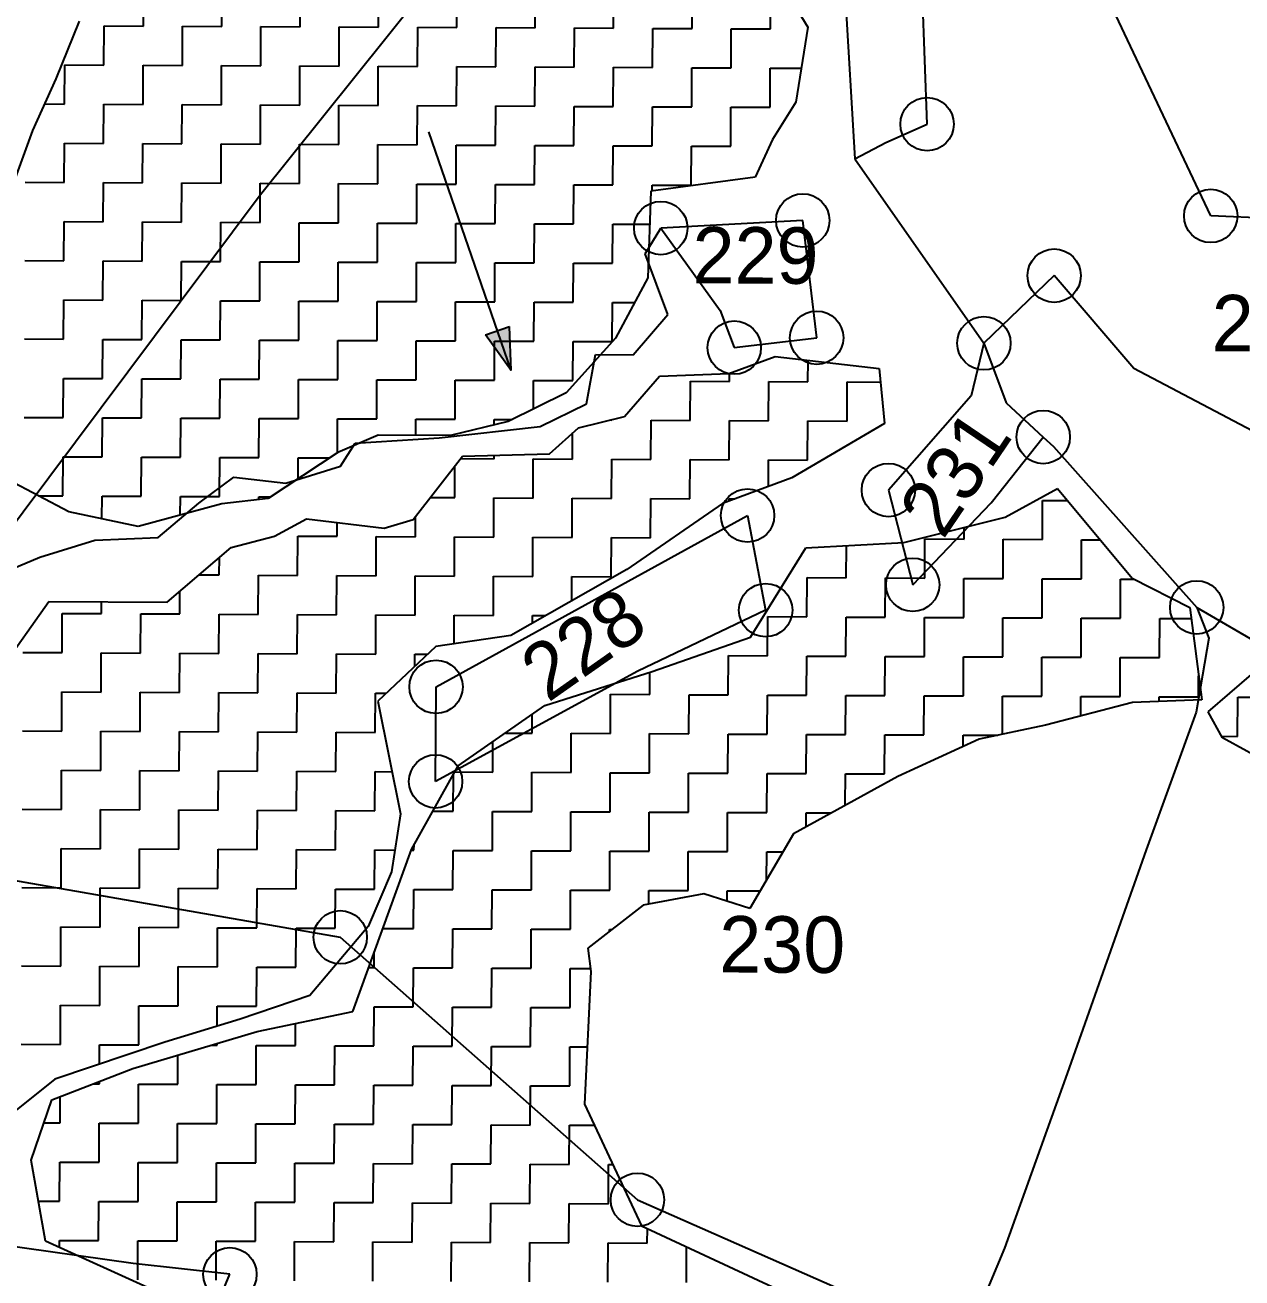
# Model space of a CAD drawing. Header units: metres. Extents: x 281411 to 286097, y 2026212 to 2030446.
# Drawn here: x 284239.1 to 284644.1, y 2028913.8 to 2029330.9 of the extents above; entities that cross this region are included whole.
import ezdxf
from ezdxf.enums import TextEntityAlignment as Align

# ---------------------------------------------------------------- set-up
doc = ezdxf.new("R2010")
doc.units = ezdxf.units.M
for name, color, linetype in [('LINE_WATER', 4, 'Continuous'), ('POLY_HATCH', 12, 'Continuous'), ('POLY_PARCEL', 6, 'Continuous'), ('TEXT_PARCEL', 7, 'Continuous')]:
    doc.layers.add(name, color=color, linetype=linetype)
doc.styles.add('TEXT_MAP', font='')
doc.styles.get('TEXT_MAP').set_extended_font_data('Kruti Dev 050')

msp = doc.modelspace()

# ---------------------------------------------------------------- hatches: boundary and pattern name
h = msp.add_hatch(color=256)
h.paths.add_polyline_path([(284396.34, 2029229.15), (284392.31, 2029227.76), (284400.88, 2029215.97)])
h.paths.add_polyline_path([(284400.88, 2029215.97), (284400.37, 2029230.54), (284396.34, 2029229.15)])

# ---------------------------------------------------------------- linework, layer by layer
for points in [[(284400.88, 2029215.97), (284373.52, 2029295.38)], [(284392.31, 2029227.76), (284400.37, 2029230.54)], [(284400.88, 2029215.97), (284400.37, 2029230.54)], [(284400.88, 2029215.97), (284392.31, 2029227.76)]]:
    msp.add_lwpolyline(points)
for centre in [(284539.33, 2029297.93), (284633.73, 2029267.38), (284450.67, 2029263.36), (284497.95, 2029265.88), (284581.62, 2029247.5), (284502.57, 2029226.83), (284558.23, 2029225.01), (284475.15, 2029223.54), (284577.99, 2029193.78), (284526.45, 2029176.13), (284479.56, 2029167.66), (284534.53, 2029144.59), (284485.59, 2029136.14), (284629.07, 2029137.06), (284375.86, 2029110.62), (284375.72, 2029079.13), (284343.97, 2029027.24), (284442.91, 2028939.84), (284307.26, 2028915.02)]:
    msp.add_circle(centre, 8.88)
at = {"layer": 'LINE_WATER'}
for p, q in [((284445.43, 2029254.77), (284450.67, 2029263.36)), ((284453.03, 2029234.55), (284445.43, 2029254.77)), ((284441.43, 2029221.14), (284453.03, 2029234.55)), ((284425.96, 2029204.87), (284428.92, 2029221.2)), ((284428.92, 2029221.2), (284441.43, 2029221.14)), ((284410.54, 2029197.25), (284425.96, 2029204.87)), ((284376.86, 2029193.55), (284410.54, 2029197.25)), ((284348.96, 2029191.76), (284376.86, 2029193.55)), ((284344.11, 2029184.09), (284348.96, 2029191.76)), ((284325.81, 2029178.4), (284344.11, 2029184.09)), ((284296.93, 2029171.8), (284308.51, 2029180.4)), ((284308.51, 2029180.4), (284325.81, 2029178.4)), ((284283.41, 2029160.33), (284296.93, 2029171.8)), ((284243.94, 2029153.78), (284262.24, 2029159.46)), ((284262.24, 2029159.46), (284283.41, 2029160.33)), ((284230.45, 2029148.07), (284243.94, 2029153.78))]:
    msp.add_line(p, q, dxfattribs=at)
at = {"layer": 'POLY_HATCH', "linetype": 'Continuous'}
for p, q in [((284278.43, 2029330.61), (284278.49, 2029343.66)), ((284304.53, 2029330.49), (284304.58, 2029343.54)), ((284330.62, 2029330.37), (284330.68, 2029343.42)), ((284356.71, 2029330.26), (284356.77, 2029343.3)), ((284382.8, 2029330.14), (284382.86, 2029343.18)), ((284408.89, 2029330.02), (284408.95, 2029343.07)), ((284434.98, 2029329.9), (284435.04, 2029342.95)), ((284461.08, 2029329.78), (284461.14, 2029342.83)), ((284487.17, 2029329.67), (284487.23, 2029342.71)), ((284265.33, 2029317.62), (284265.39, 2029330.67)), ((284265.39, 2029330.67), (284278.43, 2029330.61)), ((284291.42, 2029317.5), (284291.48, 2029330.55)), ((284291.48, 2029330.55), (284304.53, 2029330.49)), ((284317.51, 2029317.39), (284317.57, 2029330.43)), ((284317.57, 2029330.43), (284330.62, 2029330.37)), ((284343.6, 2029317.27), (284343.66, 2029330.31)), ((284343.66, 2029330.31), (284356.71, 2029330.26)), ((284369.7, 2029317.15), (284369.75, 2029330.2)), ((284369.75, 2029330.2), (284382.8, 2029330.14)), ((284395.79, 2029317.03), (284395.85, 2029330.08)), ((284395.85, 2029330.08), (284408.89, 2029330.02)), ((284421.88, 2029316.92), (284421.94, 2029329.96)), ((284421.94, 2029329.96), (284434.98, 2029329.9)), ((284447.97, 2029316.8), (284448.03, 2029329.84)), ((284448.03, 2029329.84), (284461.08, 2029329.78)), ((284474.06, 2029316.68), (284474.12, 2029329.73)), ((284474.12, 2029329.73), (284487.17, 2029329.67)), ((284252.22, 2029304.64), (284252.28, 2029317.68)), ((284252.28, 2029317.68), (284265.33, 2029317.62)), ((284278.32, 2029304.52), (284278.37, 2029317.56)), ((284278.37, 2029317.56), (284291.42, 2029317.5)), ((284304.41, 2029304.4), (284304.47, 2029317.45)), ((284304.47, 2029317.45), (284317.51, 2029317.39)), ((284330.5, 2029304.28), (284330.56, 2029317.33)), ((284330.56, 2029317.33), (284343.6, 2029317.27)), ((284356.59, 2029304.16), (284356.65, 2029317.21)), ((284356.65, 2029317.21), (284369.7, 2029317.15)), ((284382.68, 2029304.05), (284382.74, 2029317.09)), ((284382.74, 2029317.09), (284395.79, 2029317.03)), ((284408.78, 2029303.93), (284408.83, 2029316.97)), ((284408.83, 2029316.97), (284421.88, 2029316.92)), ((284434.87, 2029303.81), (284434.93, 2029316.86)), ((284434.93, 2029316.86), (284447.97, 2029316.8)), ((284460.96, 2029303.69), (284461.02, 2029316.74)), ((284461.02, 2029316.74), (284474.06, 2029316.68)), ((284487.05, 2029303.57), (284487.11, 2029316.62)), ((284487.11, 2029316.62), (284497.44, 2029316.57)), ((284245.65, 2029304.67), (284252.22, 2029304.64)), ((284265.21, 2029291.53), (284265.27, 2029304.58)), ((284265.27, 2029304.58), (284278.32, 2029304.52)), ((284291.3, 2029291.41), (284291.36, 2029304.46)), ((284291.36, 2029304.46), (284304.41, 2029304.4)), ((284317.39, 2029291.29), (284317.45, 2029304.34)), ((284317.45, 2029304.34), (284330.5, 2029304.28)), ((284343.49, 2029291.18), (284343.55, 2029304.22)), ((284343.55, 2029304.22), (284356.59, 2029304.16)), ((284369.58, 2029291.06), (284369.64, 2029304.11)), ((284369.64, 2029304.11), (284382.68, 2029304.05)), ((284395.67, 2029290.94), (284395.73, 2029303.99)), ((284395.73, 2029303.99), (284408.78, 2029303.93)), ((284421.76, 2029290.82), (284421.82, 2029303.87)), ((284421.82, 2029303.87), (284434.87, 2029303.81)), ((284447.85, 2029290.71), (284447.91, 2029303.75)), ((284447.91, 2029303.75), (284460.96, 2029303.69)), ((284473.95, 2029290.59), (284474.01, 2029303.63)), ((284474.01, 2029303.63), (284487.05, 2029303.57)), ((284252.11, 2029278.54), (284252.16, 2029291.59)), ((284252.16, 2029291.59), (284265.21, 2029291.53)), ((284278.2, 2029278.43), (284278.26, 2029291.47)), ((284278.26, 2029291.47), (284291.3, 2029291.41)), ((284304.29, 2029278.31), (284304.35, 2029291.35)), ((284304.35, 2029291.35), (284317.39, 2029291.29)), ((284330.38, 2029278.19), (284330.44, 2029291.24)), ((284330.44, 2029291.24), (284343.49, 2029291.18)), ((284356.47, 2029278.07), (284356.53, 2029291.12)), ((284356.53, 2029291.12), (284369.58, 2029291.06)), ((284382.57, 2029277.95), (284382.62, 2029291)), ((284382.62, 2029291), (284395.67, 2029290.94)), ((284408.66, 2029277.84), (284408.72, 2029290.88)), ((284408.72, 2029290.88), (284421.76, 2029290.82)), ((284434.75, 2029277.72), (284434.81, 2029290.76)), ((284434.81, 2029290.76), (284447.85, 2029290.71)), ((284460.84, 2029277.6), (284460.9, 2029290.65)), ((284460.9, 2029290.65), (284473.95, 2029290.59)), ((284239.06, 2029278.6), (284252.11, 2029278.54)), ((284265.09, 2029265.44), (284265.15, 2029278.48)), ((284265.15, 2029278.48), (284278.2, 2029278.43)), ((284291.18, 2029265.32), (284291.24, 2029278.37)), ((284291.24, 2029278.37), (284304.29, 2029278.31)), ((284317.28, 2029265.2), (284317.34, 2029278.25)), ((284317.34, 2029278.25), (284330.38, 2029278.19)), ((284343.37, 2029265.09), (284343.43, 2029278.13)), ((284343.43, 2029278.13), (284356.47, 2029278.07)), ((284369.46, 2029264.97), (284369.52, 2029278.01)), ((284369.52, 2029278.01), (284382.57, 2029277.95)), ((284395.55, 2029264.85), (284395.61, 2029277.9)), ((284395.61, 2029277.9), (284408.66, 2029277.84)), ((284421.64, 2029264.73), (284421.7, 2029277.78)), ((284421.7, 2029277.78), (284434.75, 2029277.72)), ((284447.79, 2029275.71), (284447.8, 2029277.66)), ((284447.8, 2029277.66), (284460.84, 2029277.6)), ((284251.99, 2029252.45), (284252.05, 2029265.5)), ((284252.05, 2029265.5), (284265.09, 2029265.44)), ((284278.08, 2029252.33), (284278.14, 2029265.38)), ((284278.14, 2029265.38), (284291.18, 2029265.32)), ((284304.17, 2029252.22), (284304.23, 2029265.26)), ((284304.23, 2029265.26), (284317.28, 2029265.2)), ((284330.26, 2029252.1), (284330.32, 2029265.14)), ((284330.32, 2029265.14), (284343.37, 2029265.09)), ((284356.36, 2029251.98), (284356.41, 2029265.03)), ((284356.41, 2029265.03), (284369.46, 2029264.97)), ((284382.45, 2029251.86), (284382.51, 2029264.91)), ((284382.51, 2029264.91), (284395.55, 2029264.85)), ((284408.54, 2029251.74), (284408.6, 2029264.79)), ((284408.6, 2029264.79), (284421.64, 2029264.73)), ((284434.63, 2029251.63), (284434.69, 2029264.67)), ((284434.69, 2029264.67), (284446.99, 2029264.62)), ((284238.94, 2029252.51), (284251.99, 2029252.45)), ((284264.97, 2029239.35), (284265.03, 2029252.39)), ((284265.03, 2029252.39), (284278.08, 2029252.33)), ((284291.07, 2029239.23), (284291.13, 2029252.27)), ((284291.13, 2029252.27), (284304.17, 2029252.22)), ((284317.16, 2029239.11), (284317.22, 2029252.16)), ((284317.22, 2029252.16), (284330.26, 2029252.1)), ((284343.25, 2029238.99), (284343.31, 2029252.04)), ((284343.31, 2029252.04), (284356.36, 2029251.98)), ((284369.34, 2029238.88), (284369.4, 2029251.92)), ((284369.4, 2029251.92), (284382.45, 2029251.86)), ((284395.43, 2029238.76), (284395.49, 2029251.8)), ((284395.49, 2029251.8), (284408.54, 2029251.74)), ((284421.53, 2029238.64), (284421.59, 2029251.69)), ((284421.59, 2029251.69), (284434.63, 2029251.63)), ((284251.87, 2029226.36), (284251.93, 2029239.41)), ((284251.93, 2029239.41), (284264.97, 2029239.35)), ((284277.96, 2029226.24), (284278.02, 2029239.29)), ((284278.02, 2029239.29), (284291.07, 2029239.23)), ((284304.05, 2029226.12), (284304.11, 2029239.17)), ((284304.11, 2029239.17), (284317.16, 2029239.11)), ((284330.15, 2029226.01), (284330.2, 2029239.05)), ((284330.2, 2029239.05), (284343.25, 2029238.99)), ((284356.24, 2029225.89), (284356.3, 2029238.93)), ((284356.3, 2029238.93), (284369.34, 2029238.88)), ((284382.33, 2029225.77), (284382.39, 2029238.82)), ((284382.39, 2029238.82), (284395.43, 2029238.76)), ((284408.42, 2029225.65), (284408.48, 2029238.7)), ((284408.48, 2029238.7), (284421.53, 2029238.64)), ((284434.51, 2029225.53), (284434.57, 2029238.58)), ((284434.57, 2029238.58), (284441.94, 2029238.55)), ((284238.82, 2029226.42), (284251.87, 2029226.36)), ((284264.86, 2029213.25), (284264.92, 2029226.3)), ((284264.92, 2029226.3), (284277.96, 2029226.24)), ((284290.95, 2029213.14), (284291.01, 2029226.18)), ((284291.01, 2029226.18), (284304.05, 2029226.12)), ((284317.04, 2029213.02), (284317.1, 2029226.06)), ((284317.1, 2029226.06), (284330.15, 2029226.01)), ((284343.13, 2029212.9), (284343.19, 2029225.95)), ((284343.19, 2029225.95), (284356.24, 2029225.89)), ((284369.22, 2029212.78), (284369.28, 2029225.83)), ((284369.28, 2029225.83), (284382.33, 2029225.77)), ((284395.32, 2029212.67), (284395.38, 2029225.71)), ((284395.38, 2029225.71), (284408.42, 2029225.65)), ((284421.41, 2029212.55), (284421.47, 2029225.59)), ((284421.47, 2029225.59), (284434.51, 2029225.53)), ((284499.68, 2029212.19), (284499.72, 2029219.31)), ((284251.75, 2029200.27), (284251.81, 2029213.31)), ((284251.81, 2029213.31), (284264.86, 2029213.25)), ((284277.84, 2029200.15), (284277.9, 2029213.2)), ((284277.9, 2029213.2), (284290.95, 2029213.14)), ((284303.94, 2029200.03), (284303.99, 2029213.08)), ((284303.99, 2029213.08), (284317.04, 2029213.02)), ((284473.59, 2029212.31), (284473.6, 2029214.98)), ((284330.03, 2029199.91), (284330.09, 2029212.96)), ((284330.09, 2029212.96), (284343.13, 2029212.9)), ((284356.12, 2029199.8), (284356.18, 2029212.84)), ((284356.18, 2029212.84), (284369.22, 2029212.78)), ((284382.21, 2029199.68), (284382.27, 2029212.72)), ((284382.27, 2029212.72), (284395.32, 2029212.67)), ((284408.32, 2029203.1), (284408.36, 2029212.61)), ((284408.36, 2029212.61), (284421.41, 2029212.55)), ((284460.49, 2029199.32), (284460.55, 2029212.37)), ((284460.55, 2029212.37), (284473.59, 2029212.31)), ((284486.58, 2029199.21), (284486.64, 2029212.25)), ((284486.64, 2029212.25), (284499.68, 2029212.19)), ((284512.67, 2029199.09), (284512.73, 2029212.14)), ((284512.73, 2029212.14), (284523.82, 2029212.09)), ((284238.71, 2029200.33), (284251.75, 2029200.27)), ((284264.74, 2029187.16), (284264.8, 2029200.21)), ((284264.8, 2029200.21), (284277.84, 2029200.15)), ((284290.83, 2029187.04), (284290.89, 2029200.09)), ((284290.89, 2029200.09), (284303.94, 2029200.03)), ((284316.92, 2029186.93), (284316.98, 2029199.97)), ((284316.98, 2029199.97), (284330.03, 2029199.91)), ((284343.02, 2029188.57), (284343.07, 2029199.86)), ((284343.07, 2029199.86), (284356.12, 2029199.8)), ((284369.14, 2029194.29), (284369.17, 2029199.74)), ((284369.17, 2029199.74), (284382.21, 2029199.68)), ((284395.25, 2029197.81), (284395.26, 2029199.62)), ((284395.26, 2029199.62), (284401.21, 2029199.59)), ((284433.87, 2029199.45), (284434.4, 2029199.44)), ((284434.4, 2029199.44), (284434.4, 2029199.57)), ((284447.38, 2029186.34), (284447.44, 2029199.38)), ((284447.44, 2029199.38), (284460.49, 2029199.32)), ((284473.47, 2029186.22), (284473.53, 2029199.27)), ((284473.53, 2029199.27), (284486.58, 2029199.21)), ((284499.57, 2029186.1), (284499.63, 2029199.15)), ((284499.63, 2029199.15), (284512.67, 2029199.09)), ((284421.29, 2029186.46), (284421.33, 2029195.14)), ((284251.63, 2029174.18), (284251.69, 2029187.22)), ((284251.69, 2029187.22), (284264.74, 2029187.16)), ((284277.73, 2029174.06), (284277.79, 2029187.1)), ((284277.79, 2029187.1), (284290.83, 2029187.04)), ((284303.82, 2029173.94), (284303.88, 2029186.99)), ((284303.88, 2029186.99), (284316.92, 2029186.93)), ((284329.94, 2029179.93), (284329.97, 2029186.87)), ((284329.97, 2029186.87), (284340.38, 2029186.82)), ((284382.09, 2029173.59), (284382.14, 2029184.09)), ((284384.12, 2029186.62), (284395.2, 2029186.57)), ((284395.2, 2029186.57), (284395.2, 2029187.7)), ((284408.19, 2029173.47), (284408.24, 2029186.51)), ((284408.24, 2029186.51), (284421.29, 2029186.46)), ((284434.28, 2029173.35), (284434.34, 2029186.4)), ((284434.34, 2029186.4), (284447.38, 2029186.34)), ((284460.37, 2029173.23), (284460.43, 2029186.28)), ((284460.43, 2029186.28), (284473.47, 2029186.22)), ((284486.48, 2029177.27), (284486.52, 2029186.16)), ((284486.52, 2029186.16), (284499.57, 2029186.1)), ((284243.48, 2029174.21), (284251.63, 2029174.18)), ((284264.65, 2029166.5), (284264.68, 2029174.12)), ((284264.68, 2029174.12), (284277.73, 2029174.06)), ((284290.74, 2029167.76), (284290.77, 2029174)), ((284290.77, 2029174), (284303.82, 2029173.94)), ((284316.86, 2029173.88), (284320.74, 2029173.86)), ((284316.86, 2029172.99), (284316.86, 2029173.88)), ((284373.97, 2029173.62), (284382.09, 2029173.59)), ((284395.08, 2029160.48), (284395.14, 2029173.53)), ((284395.14, 2029173.53), (284408.19, 2029173.47)), ((284421.17, 2029160.36), (284421.23, 2029173.41)), ((284421.23, 2029173.41), (284434.28, 2029173.35)), ((284447.27, 2029160.25), (284447.32, 2029173.29)), ((284447.32, 2029173.29), (284460.37, 2029173.23)), ((284473.41, 2029172.44), (284473.42, 2029173.17)), ((284473.42, 2029173.17), (284475.38, 2029173.17)), ((284577.72, 2029159.66), (284577.78, 2029172.7)), ((284577.78, 2029172.7), (284586.03, 2029172.67)), ((284368.99, 2029160.6), (284369.02, 2029167.28)), ((284342.9, 2029160.72), (284342.92, 2029165.3)), ((284551.63, 2029159.77), (284551.65, 2029163.68)), ((284329.79, 2029147.73), (284329.85, 2029160.78)), ((284329.85, 2029160.78), (284342.9, 2029160.72)), ((284355.88, 2029147.61), (284355.94, 2029160.66)), ((284355.94, 2029160.66), (284368.99, 2029160.6)), ((284381.98, 2029147.49), (284382.04, 2029160.54)), ((284382.04, 2029160.54), (284395.08, 2029160.48)), ((284408.07, 2029147.38), (284408.13, 2029160.42)), ((284408.13, 2029160.42), (284421.17, 2029160.36)), ((284434.16, 2029147.26), (284434.22, 2029160.3)), ((284434.22, 2029160.3), (284447.27, 2029160.25)), ((284538.53, 2029146.79), (284538.59, 2029159.83)), ((284538.59, 2029159.83), (284551.63, 2029159.77)), ((284564.62, 2029146.67), (284564.68, 2029159.72)), ((284564.68, 2029159.72), (284577.72, 2029159.66)), ((284590.71, 2029146.55), (284590.77, 2029159.6)), ((284590.77, 2029159.6), (284596.92, 2029159.57)), ((284512.44, 2029146.91), (284512.48, 2029157.59)), ((284303.7, 2029147.85), (284303.73, 2029153.64)), ((284296.99, 2029147.88), (284303.7, 2029147.85)), ((284316.69, 2029134.74), (284316.75, 2029147.79)), ((284316.75, 2029147.79), (284329.79, 2029147.73)), ((284342.78, 2029134.63), (284342.84, 2029147.67)), ((284342.84, 2029147.67), (284355.88, 2029147.61)), ((284368.87, 2029134.51), (284368.93, 2029147.55)), ((284368.93, 2029147.55), (284381.98, 2029147.49)), ((284394.96, 2029134.39), (284395.02, 2029147.44)), ((284395.02, 2029147.44), (284408.07, 2029147.38)), ((284421.08, 2029139.25), (284421.11, 2029147.32)), ((284421.11, 2029147.32), (284434.16, 2029147.26)), ((284499.33, 2029133.92), (284499.39, 2029146.96)), ((284499.39, 2029146.96), (284512.44, 2029146.91)), ((284525.42, 2029133.8), (284525.48, 2029146.85)), ((284525.48, 2029146.85), (284538.53, 2029146.79)), ((284551.52, 2029133.68), (284551.57, 2029146.73)), ((284551.57, 2029146.73), (284564.62, 2029146.67)), ((284577.61, 2029133.56), (284577.67, 2029146.61)), ((284577.67, 2029146.61), (284590.71, 2029146.55)), ((284603.7, 2029133.45), (284603.76, 2029146.49)), ((284603.76, 2029146.49), (284608.13, 2029146.47)), ((284290.6, 2029134.86), (284290.63, 2029142.44)), ((284264.5, 2029134.98), (284264.52, 2029138.91)), ((284251.4, 2029121.99), (284251.46, 2029135.04)), ((284251.46, 2029135.04), (284264.5, 2029134.98)), ((284277.49, 2029121.87), (284277.55, 2029134.92)), ((284277.55, 2029134.92), (284290.6, 2029134.86)), ((284303.58, 2029121.76), (284303.64, 2029134.8)), ((284303.64, 2029134.8), (284316.69, 2029134.74)), ((284329.67, 2029121.64), (284329.73, 2029134.68)), ((284329.73, 2029134.68), (284342.78, 2029134.63)), ((284355.77, 2029121.52), (284355.83, 2029134.57)), ((284355.83, 2029134.57), (284368.87, 2029134.51)), ((284381.87, 2029124.9), (284381.92, 2029134.45)), ((284381.92, 2029134.45), (284394.96, 2029134.39)), ((284408, 2029131.81), (284408.01, 2029134.33)), ((284408.01, 2029134.33), (284412.39, 2029134.31)), ((284486.23, 2029120.93), (284486.29, 2029133.98)), ((284486.29, 2029133.98), (284499.33, 2029133.92)), ((284512.32, 2029120.81), (284512.38, 2029133.86)), ((284512.38, 2029133.86), (284525.42, 2029133.8)), ((284538.41, 2029120.7), (284538.47, 2029133.74)), ((284538.47, 2029133.74), (284551.52, 2029133.68)), ((284564.5, 2029120.58), (284564.56, 2029133.62)), ((284564.56, 2029133.62), (284577.61, 2029133.56)), ((284590.59, 2029120.46), (284590.65, 2029133.51)), ((284590.65, 2029133.51), (284603.7, 2029133.45)), ((284616.69, 2029120.34), (284616.75, 2029133.39)), ((284616.75, 2029133.39), (284627.25, 2029133.34)), ((284238.35, 2029122.05), (284251.4, 2029121.99)), ((284264.39, 2029108.89), (284264.44, 2029121.93)), ((284264.44, 2029121.93), (284277.49, 2029121.87)), ((284290.48, 2029108.77), (284290.54, 2029121.81)), ((284290.54, 2029121.81), (284303.58, 2029121.76)), ((284316.57, 2029108.65), (284316.63, 2029121.7)), ((284316.63, 2029121.7), (284329.67, 2029121.64)), ((284342.66, 2029108.53), (284342.72, 2029121.58)), ((284342.72, 2029121.58), (284355.77, 2029121.52)), ((284368.79, 2029117.42), (284368.81, 2029121.46)), ((284368.81, 2029121.46), (284373.07, 2029121.44)), ((284473.12, 2029107.94), (284473.18, 2029120.99)), ((284473.18, 2029120.99), (284486.23, 2029120.93)), ((284499.21, 2029107.83), (284499.27, 2029120.87)), ((284499.27, 2029120.87), (284512.32, 2029120.81)), ((284525.31, 2029107.71), (284525.36, 2029120.75)), ((284525.36, 2029120.75), (284538.41, 2029120.7)), ((284551.4, 2029107.59), (284551.46, 2029120.64)), ((284551.46, 2029120.64), (284564.5, 2029120.58)), ((284577.49, 2029107.47), (284577.55, 2029120.52)), ((284577.55, 2029120.52), (284590.59, 2029120.46)), ((284603.58, 2029107.35), (284603.64, 2029120.4)), ((284603.64, 2029120.4), (284616.69, 2029120.34)), ((284447.03, 2029108.06), (284447.06, 2029115.52)), ((284629.67, 2029107.24), (284629.71, 2029114.3)), ((284251.28, 2029095.9), (284251.34, 2029108.95)), ((284251.34, 2029108.95), (284264.39, 2029108.89)), ((284277.37, 2029095.78), (284277.43, 2029108.83)), ((284277.43, 2029108.83), (284290.48, 2029108.77)), ((284303.46, 2029095.66), (284303.52, 2029108.71)), ((284303.52, 2029108.71), (284316.57, 2029108.65)), ((284329.56, 2029095.55), (284329.62, 2029108.59)), ((284329.62, 2029108.59), (284342.66, 2029108.53)), ((284355.65, 2029095.43), (284355.71, 2029108.47)), ((284355.71, 2029108.47), (284359.27, 2029108.46)), ((284433.92, 2029095.07), (284433.98, 2029108.12)), ((284433.98, 2029108.12), (284447.03, 2029108.06)), ((284460.02, 2029094.96), (284460.08, 2029108)), ((284460.08, 2029108), (284473.12, 2029107.94)), ((284486.11, 2029094.84), (284486.17, 2029107.89)), ((284486.17, 2029107.89), (284499.21, 2029107.83)), ((284512.2, 2029094.72), (284512.26, 2029107.77)), ((284512.26, 2029107.77), (284525.31, 2029107.71)), ((284538.29, 2029094.6), (284538.35, 2029107.65)), ((284538.35, 2029107.65), (284551.4, 2029107.59)), ((284564.39, 2029094.82), (284564.44, 2029107.53)), ((284564.44, 2029107.53), (284577.49, 2029107.47)), ((284590.51, 2029100.95), (284590.54, 2029107.41)), ((284590.54, 2029107.41), (284603.58, 2029107.35)), ((284616.62, 2029105.76), (284616.63, 2029107.3)), ((284616.63, 2029107.3), (284629.67, 2029107.24)), ((284642.66, 2029094.13), (284642.72, 2029107.18)), ((284642.72, 2029107.18), (284655.77, 2029107.12)), ((284407.83, 2029095.19), (284407.86, 2029101.41)), ((284238.23, 2029095.96), (284251.28, 2029095.9)), ((284264.27, 2029082.79), (284264.33, 2029095.84)), ((284264.33, 2029095.84), (284277.37, 2029095.78)), ((284290.36, 2029082.68), (284290.42, 2029095.72)), ((284290.42, 2029095.72), (284303.46, 2029095.66)), ((284316.45, 2029082.56), (284316.51, 2029095.61)), ((284316.51, 2029095.61), (284329.56, 2029095.55)), ((284342.54, 2029082.44), (284342.6, 2029095.49)), ((284342.6, 2029095.49), (284355.65, 2029095.43)), ((284394.73, 2029082.21), (284394.77, 2029092.35)), ((284398.94, 2029095.23), (284407.83, 2029095.19)), ((284420.82, 2029082.09), (284420.88, 2029095.13)), ((284420.88, 2029095.13), (284433.92, 2029095.07)), ((284446.91, 2029081.97), (284446.97, 2029095.02)), ((284446.97, 2029095.02), (284460.02, 2029094.96)), ((284473, 2029081.85), (284473.06, 2029094.9)), ((284473.06, 2029094.9), (284486.11, 2029094.84)), ((284499.1, 2029081.73), (284499.15, 2029094.78)), ((284499.15, 2029094.78), (284512.2, 2029094.72)), ((284525.19, 2029081.62), (284525.25, 2029094.66)), ((284525.25, 2029094.66), (284538.29, 2029094.6)), ((284551.32, 2029090.74), (284551.34, 2029094.54)), ((284551.34, 2029094.54), (284562.86, 2029094.49)), ((284637.35, 2029094.16), (284642.66, 2029094.13)), ((284251.16, 2029069.81), (284251.22, 2029082.85)), ((284251.22, 2029082.85), (284264.27, 2029082.79)), ((284277.25, 2029069.69), (284277.31, 2029082.74)), ((284277.31, 2029082.74), (284290.36, 2029082.68)), ((284303.35, 2029069.57), (284303.41, 2029082.62)), ((284303.41, 2029082.62), (284316.45, 2029082.56)), ((284329.44, 2029069.45), (284329.5, 2029082.5)), ((284329.5, 2029082.5), (284342.54, 2029082.44)), ((284355.53, 2029069.34), (284355.59, 2029082.38)), ((284355.59, 2029082.38), (284361.16, 2029082.36)), ((284381.62, 2029069.22), (284381.68, 2029081.62)), ((284382.04, 2029082.26), (284394.73, 2029082.21)), ((284407.71, 2029069.1), (284407.77, 2029082.15)), ((284407.77, 2029082.15), (284420.82, 2029082.09)), ((284433.81, 2029068.98), (284433.87, 2029082.03)), ((284433.87, 2029082.03), (284446.91, 2029081.97)), ((284459.9, 2029068.87), (284459.96, 2029081.91)), ((284459.96, 2029081.91), (284473, 2029081.85)), ((284485.99, 2029068.75), (284486.05, 2029081.79)), ((284486.05, 2029081.79), (284499.1, 2029081.73)), ((284512.09, 2029071.16), (284512.14, 2029081.68)), ((284512.14, 2029081.68), (284525.19, 2029081.62)), ((284238.12, 2029069.87), (284251.16, 2029069.81)), ((284264.15, 2029056.7), (284264.21, 2029069.75)), ((284264.21, 2029069.75), (284277.25, 2029069.69)), ((284290.24, 2029056.58), (284290.3, 2029069.63)), ((284290.3, 2029069.63), (284303.35, 2029069.57)), ((284316.33, 2029056.47), (284316.39, 2029069.51)), ((284316.39, 2029069.51), (284329.44, 2029069.45)), ((284342.43, 2029056.35), (284342.48, 2029069.4)), ((284342.48, 2029069.4), (284355.53, 2029069.34)), ((284374.78, 2029069.25), (284381.62, 2029069.22)), ((284394.61, 2029056.11), (284394.67, 2029069.16)), ((284394.67, 2029069.16), (284407.71, 2029069.1)), ((284420.7, 2029056), (284420.76, 2029069.04)), ((284420.76, 2029069.04), (284433.81, 2029068.98)), ((284446.79, 2029055.88), (284446.85, 2029068.92)), ((284446.85, 2029068.92), (284459.9, 2029068.87)), ((284472.89, 2029055.76), (284472.94, 2029068.81)), ((284472.94, 2029068.81), (284485.99, 2029068.75)), ((284499.02, 2029063.97), (284499.04, 2029068.69)), ((284499.04, 2029068.69), (284507.53, 2029068.65)), ((284251.05, 2029043.72), (284251.1, 2029056.76)), ((284251.1, 2029056.76), (284264.15, 2029056.7)), ((284277.14, 2029043.6), (284277.2, 2029056.64)), ((284277.2, 2029056.64), (284290.24, 2029056.58)), ((284303.23, 2029043.48), (284303.29, 2029056.53)), ((284303.29, 2029056.53), (284316.33, 2029056.47)), ((284329.32, 2029043.36), (284329.38, 2029056.41)), ((284329.38, 2029056.41), (284342.43, 2029056.35)), ((284355.41, 2029043.24), (284355.47, 2029056.29)), ((284355.47, 2029056.29), (284362.13, 2029056.26)), ((284367.57, 2029056.24), (284368.52, 2029056.23)), ((284368.52, 2029056.23), (284368.53, 2029058.05)), ((284381.5, 2029043.13), (284381.56, 2029056.17)), ((284381.56, 2029056.17), (284394.61, 2029056.11)), ((284407.6, 2029043.01), (284407.66, 2029056.05)), ((284407.66, 2029056.05), (284420.7, 2029056)), ((284433.69, 2029042.89), (284433.75, 2029055.94)), ((284433.75, 2029055.94), (284446.79, 2029055.88)), ((284459.78, 2029042.77), (284459.84, 2029055.82)), ((284459.84, 2029055.82), (284472.89, 2029055.76)), ((284485.89, 2029046.24), (284485.93, 2029055.7)), ((284485.93, 2029055.7), (284491.39, 2029055.68)), ((284238, 2029043.77), (284251.05, 2029043.72)), ((284264.03, 2029030.61), (284264.09, 2029043.66)), ((284264.09, 2029043.66), (284277.14, 2029043.6)), ((284290.12, 2029030.49), (284290.18, 2029043.54)), ((284290.18, 2029043.54), (284303.23, 2029043.48)), ((284316.22, 2029030.38), (284316.27, 2029043.42)), ((284316.27, 2029043.42), (284329.32, 2029043.36)), ((284342.31, 2029030.26), (284342.37, 2029043.3)), ((284342.37, 2029043.3), (284355.41, 2029043.24)), ((284368.4, 2029030.14), (284368.46, 2029043.19)), ((284368.46, 2029043.19), (284381.5, 2029043.13)), ((284394.49, 2029030.02), (284394.55, 2029043.07)), ((284394.55, 2029043.07), (284407.6, 2029043.01)), ((284420.58, 2029029.9), (284420.64, 2029042.95)), ((284420.64, 2029042.95), (284433.69, 2029042.89)), ((284446.71, 2029038.27), (284446.73, 2029042.83)), ((284446.73, 2029042.83), (284459.78, 2029042.77)), ((284472.81, 2029039.19), (284472.83, 2029042.71)), ((284472.83, 2029042.71), (284483.8, 2029042.66)), ((284250.93, 2029017.62), (284250.99, 2029030.67)), ((284250.99, 2029030.67), (284264.03, 2029030.61)), ((284277.02, 2029017.51), (284277.08, 2029030.55)), ((284277.08, 2029030.55), (284290.12, 2029030.49)), ((284303.11, 2029017.39), (284303.17, 2029030.43)), ((284303.17, 2029030.43), (284316.22, 2029030.38)), ((284329.2, 2029017.27), (284329.26, 2029030.32)), ((284329.26, 2029030.32), (284342.31, 2029030.26)), ((284358.14, 2029030.19), (284368.4, 2029030.14)), ((284381.39, 2029017.03), (284381.45, 2029030.08)), ((284381.45, 2029030.08), (284394.49, 2029030.02)), ((284407.48, 2029016.92), (284407.54, 2029029.96)), ((284407.54, 2029029.96), (284420.58, 2029029.9)), ((284433.63, 2029029.84), (284434.47, 2029029.84)), ((284433.63, 2029029.18), (284433.63, 2029029.84)), ((284355.3, 2029017.15), (284355.32, 2029022.38)), ((284237.88, 2029017.68), (284250.93, 2029017.62)), ((284263.91, 2029004.52), (284263.97, 2029017.56)), ((284263.97, 2029017.56), (284277.02, 2029017.51)), ((284290.01, 2029004.4), (284290.07, 2029017.45)), ((284290.07, 2029017.45), (284303.11, 2029017.39)), ((284316.1, 2029004.28), (284316.16, 2029017.33)), ((284316.16, 2029017.33), (284329.2, 2029017.27)), ((284353.43, 2029017.16), (284355.3, 2029017.15)), ((284368.28, 2029004.05), (284368.34, 2029017.09)), ((284368.34, 2029017.09), (284381.39, 2029017.03)), ((284394.37, 2029003.93), (284394.43, 2029016.98)), ((284394.43, 2029016.98), (284407.48, 2029016.92)), ((284420.47, 2029003.81), (284420.53, 2029016.86)), ((284420.53, 2029016.86), (284427.26, 2029016.83)), ((284250.81, 2028991.53), (284250.87, 2029004.58)), ((284250.87, 2029004.58), (284263.91, 2029004.52)), ((284276.9, 2028991.41), (284276.96, 2029004.46)), ((284276.96, 2029004.46), (284290.01, 2029004.4)), ((284303.02, 2028997.61), (284303.05, 2029004.34)), ((284303.05, 2029004.34), (284316.1, 2029004.28)), ((284355.18, 2028991.06), (284355.24, 2029004.11)), ((284355.24, 2029004.11), (284368.28, 2029004.05)), ((284381.27, 2028990.94), (284381.33, 2029003.99)), ((284381.33, 2029003.99), (284394.37, 2029003.93)), ((284407.36, 2028990.82), (284407.42, 2029003.87)), ((284407.42, 2029003.87), (284420.47, 2029003.81)), ((284329.09, 2028991.18), (284329.12, 2028998.55)), ((284302.99, 2028991.3), (284303, 2028991.94)), ((284237.76, 2028991.59), (284250.81, 2028991.53)), ((284263.83, 2028985), (284263.86, 2028991.47)), ((284263.86, 2028991.47), (284276.9, 2028991.41)), ((284289.89, 2028978.31), (284289.93, 2028988.05)), ((284300.88, 2028991.31), (284302.99, 2028991.3)), ((284315.98, 2028978.19), (284316.04, 2028991.24)), ((284316.04, 2028991.24), (284329.09, 2028991.18)), ((284342.07, 2028978.07), (284342.13, 2028991.12)), ((284342.13, 2028991.12), (284355.18, 2028991.06)), ((284368.16, 2028977.96), (284368.22, 2028991)), ((284368.22, 2028991), (284381.27, 2028990.94)), ((284394.26, 2028977.84), (284394.32, 2028990.88)), ((284394.32, 2028990.88), (284407.36, 2028990.82)), ((284420.35, 2028977.72), (284420.41, 2028990.77)), ((284420.41, 2028990.77), (284426.17, 2028990.74)), ((284261.62, 2028978.44), (284263.8, 2028978.43)), ((284263.8, 2028978.43), (284263.8, 2028979.28)), ((284276.78, 2028965.32), (284276.84, 2028978.37)), ((284276.84, 2028978.37), (284289.89, 2028978.31)), ((284302.88, 2028965.2), (284302.93, 2028978.25)), ((284302.93, 2028978.25), (284315.98, 2028978.19)), ((284328.97, 2028965.09), (284329.03, 2028978.13)), ((284329.03, 2028978.13), (284342.07, 2028978.07)), ((284355.06, 2028964.97), (284355.12, 2028978.01)), ((284355.12, 2028978.01), (284368.16, 2028977.96)), ((284381.15, 2028964.85), (284381.21, 2028977.9)), ((284381.21, 2028977.9), (284394.26, 2028977.84)), ((284407.24, 2028964.73), (284407.3, 2028977.78)), ((284407.3, 2028977.78), (284420.35, 2028977.72)), ((284250.69, 2028965.44), (284250.73, 2028974.22)), ((284245.35, 2028965.46), (284250.69, 2028965.44)), ((284263.68, 2028952.33), (284263.74, 2028965.38)), ((284263.74, 2028965.38), (284276.78, 2028965.32)), ((284289.77, 2028952.22), (284289.83, 2028965.26)), ((284289.83, 2028965.26), (284302.88, 2028965.2)), ((284315.86, 2028952.1), (284315.92, 2028965.15)), ((284315.92, 2028965.15), (284328.97, 2028965.09)), ((284341.95, 2028951.98), (284342.01, 2028965.03)), ((284342.01, 2028965.03), (284355.06, 2028964.97)), ((284368.05, 2028951.86), (284368.11, 2028964.91)), ((284368.11, 2028964.91), (284381.15, 2028964.85)), ((284394.14, 2028951.75), (284394.2, 2028964.79)), ((284394.2, 2028964.79), (284407.24, 2028964.73)), ((284420.23, 2028951.63), (284420.29, 2028964.67)), ((284420.29, 2028964.67), (284428.56, 2028964.64)), ((284250.57, 2028939.35), (284250.63, 2028952.39)), ((284250.63, 2028952.39), (284263.68, 2028952.33)), ((284276.67, 2028939.23), (284276.72, 2028952.28)), ((284276.72, 2028952.28), (284289.77, 2028952.22)), ((284302.76, 2028939.11), (284302.82, 2028952.16)), ((284302.82, 2028952.16), (284315.86, 2028952.1)), ((284328.85, 2028938.99), (284328.91, 2028952.04)), ((284328.91, 2028952.04), (284341.95, 2028951.98)), ((284354.94, 2028938.88), (284355, 2028951.92)), ((284355, 2028951.92), (284368.05, 2028951.86)), ((284381.03, 2028938.76), (284381.09, 2028951.8)), ((284381.09, 2028951.8), (284394.14, 2028951.75)), ((284407.13, 2028938.64), (284407.18, 2028951.69)), ((284407.18, 2028951.69), (284420.23, 2028951.63)), ((284433.22, 2028938.52), (284433.28, 2028951.57)), ((284433.28, 2028951.57), (284434.72, 2028951.56)), ((284243.5, 2028939.38), (284250.57, 2028939.35)), ((284263.56, 2028926.24), (284263.62, 2028939.29)), ((284263.62, 2028939.29), (284276.67, 2028939.23)), ((284289.65, 2028926.12), (284289.71, 2028939.17)), ((284289.71, 2028939.17), (284302.76, 2028939.11)), ((284315.74, 2028926.01), (284315.8, 2028939.05)), ((284315.8, 2028939.05), (284328.85, 2028938.99)), ((284341.84, 2028925.89), (284341.9, 2028938.94)), ((284341.9, 2028938.94), (284354.94, 2028938.88)), ((284367.93, 2028925.77), (284367.99, 2028938.82)), ((284367.99, 2028938.82), (284381.03, 2028938.76)), ((284394.02, 2028925.65), (284394.08, 2028938.7)), ((284394.08, 2028938.7), (284407.13, 2028938.64)), ((284420.11, 2028925.54), (284420.17, 2028938.58)), ((284420.17, 2028938.58), (284433.22, 2028938.52)), ((284446.2, 2028925.42), (284446.23, 2028930.31)), ((284250.5, 2028923.92), (284250.51, 2028926.3)), ((284250.51, 2028926.3), (284263.56, 2028926.24)), ((284276.55, 2028913.14), (284276.61, 2028926.18)), ((284276.61, 2028926.18), (284289.65, 2028926.12)), ((284302.64, 2028913.02), (284302.7, 2028926.07)), ((284302.7, 2028926.07), (284315.74, 2028926.01)), ((284328.73, 2028912.9), (284328.79, 2028925.95)), ((284328.79, 2028925.95), (284341.84, 2028925.89)), ((284354.82, 2028912.78), (284354.88, 2028925.83)), ((284354.88, 2028925.83), (284367.93, 2028925.77)), ((284380.92, 2028912.67), (284380.97, 2028925.71)), ((284380.97, 2028925.71), (284394.02, 2028925.65)), ((284407.01, 2028912.55), (284407.07, 2028925.59)), ((284407.07, 2028925.59), (284420.11, 2028925.54)), ((284433.1, 2028912.43), (284433.16, 2028925.48)), ((284433.16, 2028925.48), (284446.2, 2028925.42)), ((284459.19, 2028912.31), (284459.25, 2028924.24))]:
    msp.add_line(p, q, dxfattribs=at)
at = {"layer": 'POLY_HATCH'}
for p, q in [((284491.96, 2029342.75), (284499.6, 2029330.22)), ((284249.44, 2029313.08), (284257.22, 2029332.27)), ((284499.6, 2029330.22), (284495.64, 2029305.24)), ((284241.66, 2029295.81), (284249.44, 2029313.08)), ((284495.64, 2029305.24), (284487.89, 2029292.78)), ((284229.98, 2029264.14), (284241.66, 2029295.81)), ((284487.89, 2029292.78), (284482.06, 2029280.31)), ((284482.06, 2029280.31), (284447.41, 2029275.66)), ((284447.41, 2029275.66), (284446.32, 2029246.82)), ((284446.32, 2029246.82), (284435.65, 2029226.68)), ((284435.65, 2029226.68), (284419.21, 2029208.49)), ((284473.34, 2029214.88), (284488.75, 2029220.58)), ((284488.75, 2029220.58), (284523.36, 2029216.58)), ((284438.65, 2029200.62), (284450.25, 2029214.02)), ((284450.25, 2029214.02), (284473.34, 2029214.88)), ((284523.36, 2029216.58), (284525.2, 2029198.3)), ((284419.21, 2029208.49), (284399.93, 2029198.96)), ((284423.24, 2029196.84), (284438.65, 2029200.62)), ((284399.93, 2029198.96), (284380.68, 2029194.24)), ((284413.58, 2029188.23), (284423.24, 2029196.84)), ((284525.2, 2029198.3), (284494.34, 2029180.18)), ((284356.63, 2029194.35), (284343.14, 2029188.64)), ((284380.68, 2029194.24), (284356.63, 2029194.35)), ((284343.14, 2029188.64), (284319.98, 2029173.36)), ((284384.72, 2029187.4), (284413.58, 2029188.23)), ((284368.28, 2029166.33), (284384.72, 2029187.4)), ((284494.34, 2029180.18), (284471.22, 2029171.63)), ((284253.6, 2029168.86), (284233.44, 2029179.52)), ((284565.35, 2029167.13), (284582.7, 2029176.66)), ((284582.7, 2029176.66), (284607.58, 2029146.75)), ((284304.59, 2029171.51), (284276.66, 2029163.95)), ((284319.98, 2029173.36), (284304.59, 2029171.51)), ((284471.22, 2029171.63), (284439.38, 2029149.66)), ((284276.66, 2029163.95), (284253.6, 2029168.86)), ((284531.64, 2029158.63), (284565.35, 2029167.13)), ((284322.08, 2029160.77), (284332.69, 2029166.49)), ((284332.69, 2029166.49), (284358.65, 2029163.48)), ((284358.65, 2029163.48), (284368.28, 2029166.33)), ((284307.64, 2029156.99), (284322.08, 2029160.77)), ((284286.39, 2029138.82), (284307.64, 2029156.99)), ((284480.52, 2029127.14), (284498.93, 2029156.85)), ((284498.93, 2029156.85), (284531.64, 2029158.63)), ((284439.38, 2029149.66), (284400.81, 2029127.72)), ((284607.58, 2029146.75), (284626.77, 2029137.05)), ((284230.5, 2029115.99), (284246.96, 2029138.99)), ((284246.96, 2029138.99), (284286.39, 2029138.82)), ((284626.77, 2029137.05), (284630.74, 2029106.29)), ((284400.81, 2029127.72), (284375.78, 2029123.99)), ((284447.77, 2029115.75), (284480.52, 2029127.14)), ((284375.78, 2029123.99), (284356.46, 2029105.81)), ((284412.13, 2029104.37), (284447.77, 2029115.75)), ((284632.88, 2029102.29), (284647.36, 2029114.72)), ((284356.46, 2029105.81), (284363.99, 2029068.29)), ((284607.65, 2029105.43), (284578.76, 2029097.87)), ((284630.74, 2029106.29), (284607.65, 2029105.43)), ((284383.18, 2029084.31), (284412.13, 2029104.37)), ((284637.65, 2029093.62), (284632.88, 2029102.29)), ((284578.76, 2029097.87), (284556.62, 2029093.16)), ((284556.62, 2029093.16), (284529.63, 2029080.79)), ((284679.87, 2029070.36), (284637.65, 2029093.62)), ((284367.67, 2029056.5), (284383.18, 2029084.31)), ((284529.63, 2029080.79), (284494.91, 2029061.72)), ((284363.99, 2029068.29), (284361.01, 2029049.07)), ((284494.91, 2029061.72), (284480.37, 2029036.79)), ((284348.12, 2029002.49), (284367.67, 2029056.5)), ((284361.01, 2029049.07), (284353.24, 2029030.84)), ((284444.79, 2029037.91), (284426.45, 2029023.57)), ((284465.01, 2029041.66), (284444.79, 2029037.91)), ((284480.37, 2029036.79), (284465.01, 2029041.66)), ((284353.24, 2029030.84), (284333.9, 2029007.85)), ((284426.45, 2029023.57), (284427.38, 2029015.88)), ((284427.38, 2029015.88), (284425.25, 2028971.66)), ((284333.9, 2029007.85), (284310.65, 2028999.92)), ((284316.35, 2028995.9), (284348.12, 2029002.49)), ((284310.65, 2028999.92), (284285.61, 2028992.34)), ((284285.61, 2028992.34), (284249, 2028980.01)), ((284274.93, 2028983.59), (284316.35, 2028995.9)), ((284247.95, 2028973.14), (284274.93, 2028983.59)), ((284249, 2028980.01), (284219.08, 2028956.11)), ((284241.13, 2028952.98), (284247.95, 2028973.14)), ((284425.25, 2028971.66), (284444.31, 2028931.2)), ((284245.82, 2028926.04), (284241.13, 2028952.98)), ((284444.31, 2028931.2), (284517.26, 2028897.22)), ((284282.29, 2028909.54), (284245.82, 2028926.04))]:
    msp.add_line(p, q, dxfattribs=at)
at = {"layer": 'POLY_PARCEL'}
for p, q in [((284317.04, 2029274), (284444.04, 2029432.55)), ((284511.49, 2029350.78), (284515.31, 2029286.4)), ((284539.33, 2029297.93), (284537.51, 2029349.98)), ((284633.73, 2029267.38), (284597.09, 2029344.91)), ((284525.61, 2029291.83), (284539.33, 2029297.93)), ((284515.31, 2029286.4), (284525.61, 2029291.83)), ((284515.31, 2029286.4), (284558.23, 2029225.01)), ((284222.33, 2029147.61), (284317.04, 2029274)), ((284704.96, 2029264.32), (284633.73, 2029267.38)), ((284497.95, 2029265.88), (284450.67, 2029263.36)), ((284450.67, 2029263.36), (284470.41, 2029235.88)), ((284502.57, 2029226.83), (284497.95, 2029265.88)), ((284581.62, 2029247.5), (284558.23, 2029225.01)), ((284608.2, 2029216.57), (284581.62, 2029247.5)), ((284470.41, 2029235.88), (284475.15, 2029223.54)), ((284475.15, 2029223.54), (284502.57, 2029226.83)), ((284558.23, 2029225.01), (284554, 2029207.49)), ((284558.23, 2029225.01), (284565.67, 2029205.12)), ((284655.35, 2029191.71), (284608.2, 2029216.57)), ((284554, 2029207.49), (284526.45, 2029176.13)), ((284565.67, 2029205.12), (284577.99, 2029193.78)), ((284560.69, 2029171.86), (284577.99, 2029193.78)), ((284577.99, 2029193.78), (284581.36, 2029190.67)), ((284581.36, 2029190.67), (284629.07, 2029137.06)), ((284526.45, 2029176.13), (284534.53, 2029144.59)), ((284534.53, 2029144.59), (284560.69, 2029171.86)), ((284375.86, 2029110.62), (284479.56, 2029167.66)), ((284479.56, 2029167.66), (284485.59, 2029136.14)), ((284485.59, 2029136.14), (284443.02, 2029115.79)), ((284629.07, 2029137.06), (284651.62, 2029123.95)), ((284629.07, 2029137.06), (284633.14, 2029126.77)), ((284633.14, 2029126.77), (284628.92, 2029102.14)), ((284443.02, 2029115.79), (284375.72, 2029079.13)), ((284375.72, 2029079.13), (284375.86, 2029110.62)), ((284628.92, 2029102.14), (284612.27, 2029056.34)), ((284612.27, 2029056.34), (284585.9, 2028981.84)), ((284194.75, 2029053.24), (284343.97, 2029027.24)), ((284343.97, 2029027.24), (284442.91, 2028939.84)), ((284585.9, 2028981.84), (284565.09, 2028923.74)), ((284442.91, 2028939.84), (284552.05, 2028891.73)), ((284275.08, 2028918.59), (284189.5, 2028930.62)), ((284565.09, 2028923.74), (284553.26, 2028895.37)), ((284307.26, 2028915.02), (284275.08, 2028918.59)), ((284241.56, 2028758.83), (284307.26, 2028915.02))]:
    msp.add_line(p, q, dxfattribs=at)

# ---------------------------------------------------------------- texts
at = {"layer": 'TEXT_PARCEL', "style": 'TEXT_MAP'}
for s, rotation, p in [('229', 359.7413, (284482.17, 2029244.86)), ('237', 359.7413, (284654.99, 2029222.23)), ('231', 55.8748, (284556.36, 2029176.67)), ('228', 35.088, (284430.24, 2029117.22)), ('230', 359.7413, (284491.06, 2029015.44))]:
    msp.add_text(s, height=18.786, rotation=rotation, dxfattribs=at).set_placement(p, align=Align.CENTER)

doc.saveas('drawing.dxf')
